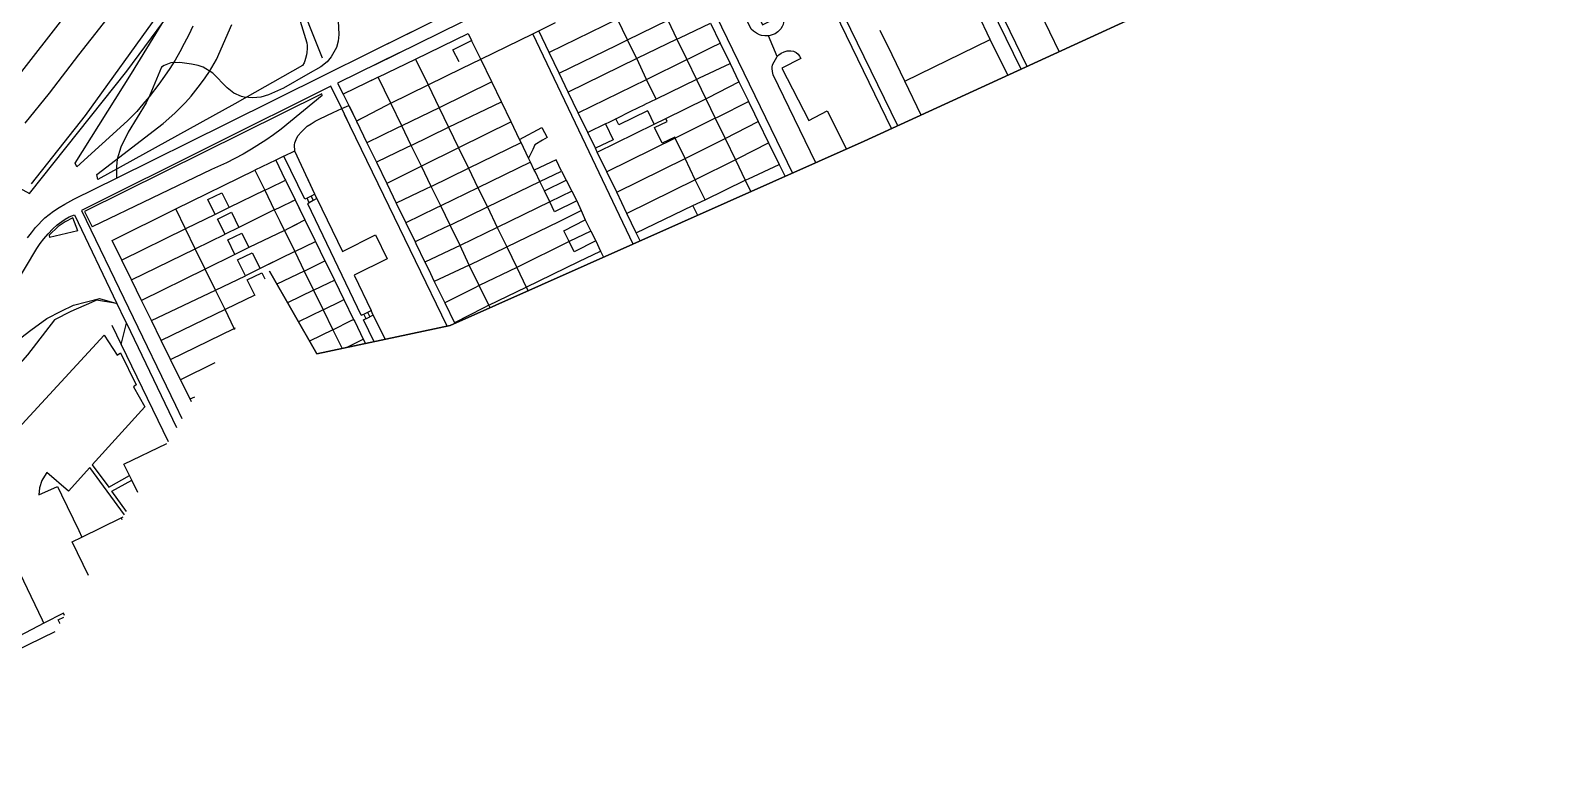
# Model space of a CAD drawing. Header units: millimetres. Extents: x 111502 to 977541, y 8702 to 1044108.
# Drawn here: x 972962.5 to 973292.2, y 472120 to 472278.5 of the extents above; entities that cross this region are included whole.
import ezdxf

# ---------------------------------------------------------------- set-up
doc = ezdxf.new("R2010")
doc.units = ezdxf.units.MM
doc.header["$LTSCALE"] = 0.25
doc.layers.add('X HVSS Site Background', color=8, linetype='Continuous')

# ---------------------------------------------------------------- blocks, each defined once
blk = doc.blocks.new('OS MAP')
at = {"layer": 'X HVSS Site Background'}
for points in [[(487211.37, 237050.05), (487239.17, 237009.13), (487121.99, 236903.53), (487084.15, 236872.41), (487028.6, 236844.33), (486923.62, 236796.11), (486834.51, 236756.44), (486805.82, 236750.34), (486795.65, 236768.15)], [(486795.65, 236768.15), (486805.82, 236750.34), (486834.51, 236756.44), (486923.62, 236796.11), (487028.6, 236844.33), (487084.15, 236872.41), (487121.99, 236903.53), (487239.17, 237009.13), (487211.37, 237050.05)], [(486832.85, 236896.26), (486831.9, 236896.15), (486829.5, 236895.65), (486827, 236895), (486824.55, 236894.2), (486822.6, 236893.45), (486820, 236892.3), (486817.55, 236890.95), (486816, 236890.1), (486813.3, 236888.35), (486810.7, 236886.45), (486809.95, 236885.85), (486807.55, 236883.8), (486805.3, 236881.6), (486803.55, 236879.7), (486801.95, 236877.75), (486800.3, 236875.7), (486798.8, 236873.55), (486781.35, 236849.85), (486771.15, 236836.1), (486765.2, 236828.25), (486754.6, 236814.65), (486748.25, 236806.45), (486743.05, 236800)], [(486678, 236736.85), (486685.1, 236744.5), (486700.05, 236761.05), (486715.15, 236778.35), (486726.6, 236791.8), (486733.3, 236800), (486742.4, 236811.1), (486759.05, 236832.5), (486770.4, 236847.9), (486776.85, 236856.75), (486798.15, 236884.7), (486799.95, 236886.9), (486801.9, 236889), (486803.95, 236891), (486804.85, 236891.75)], [(486810.46, 236822.02), (486810.62, 236819.05), (486810.45, 236817.63), (486810.08, 236816.28), (486808.97, 236814.21), (486808.08, 236813.2), (486806.69, 236812.11), (486803.89, 236810.51), (486798.67, 236807.48), (486795.45, 236806.04), (486793.79, 236805.6), (486792.1, 236805.4), (486790.22, 236805.54), (486789.62, 236805.69), (486787.99, 236806.46), (486786.57, 236807.61), (486783.45, 236810.71), (486781.43, 236812.04), (486780.31, 236812.4), (486778.92, 236812.69), (486776.37, 236813.04), (486774.47, 236812.92), (486772.98, 236812.36), (486772.47, 236812.01), (486769.93, 236806.03), (486769.12, 236804.37), (486765.29, 236798.03), (486763.68, 236794.8), (486762.93, 236792.24), (486762.74, 236790.69), (486762.74, 236788.18)], [(486930.8, 236799.41), (486903.45, 236855.6), (486929.65, 236868.35), (486932.5, 236862.6)], [(486958.62, 236812.19), (486935.4, 236860.04)], [(486792.55, 236853.5), (486771.7, 236823.45), (486756.05, 236801.65), (486744.4, 236786.9)], [(486702.14, 236746.7), (486708.4, 236753.16), (486716.48, 236762.34), (486723.54, 236771.93), (486726.91, 236775.9), (486728.37, 236777.56), (486732.75, 236783.39), (486734.48, 236785.2), (486735.71, 236786.12), (486736.69, 236786.63), (486737.73, 236786.94), (486738.83, 236787.03), (486740.34, 236786.78), (486741.01, 236786.53), (486744.04, 236784.84), (486765.02, 236811.17), (486793.95, 236850.4)], [(486807.1, 236813.95), (486801.25, 236828.55), (486794.7, 236848.75), (486793.95, 236850.4)], [(486905.1, 236849), (486891.4, 236842.05), (486901.7, 236821.15), (486905.75, 236823.1), (486905.95, 236822.55), (486906.1, 236822.3), (486906.2, 236821.95), (486906.2, 236821.65), (486906.15, 236821.2), (486905.95, 236820.8), (486905.65, 236820.3), (486905.25, 236819.85), (486905, 236819.6), (486904.45, 236819.2), (486903.8, 236818.95), (486903.35, 236818.85), (486903, 236818.75)], [(486905.1, 236849), (486929.44, 236798.78)], [(486957.33, 236811.59), (486939.55, 236848.05)], [(486903, 236818.75), (486902.25, 236818.75), (486901.5, 236818.85), (486901.05, 236819), (486900.4, 236819.3), (486899.8, 236819.75), (486899.25, 236820.2), (486887.78, 236844.02)], [(486754.2, 236790.6), (486753.85, 236791.4), (486766, 236810.65), (486775.85, 236826.85)], [(486798.45, 236834.35), (486803.7, 236817.25), (486803.75, 236816.65), (486803.75, 236816.05), (486803.7, 236815.2), (486803.65, 236814.7), (486803.45, 236813.85), (486803.3, 236813.4), (486803.1, 236812.95), (486802.8, 236812.4), (486788.25, 236804.1), (486758.75, 236787.85), (486758.5, 236788.95)], [(486880.1, 236843), (486879.1, 236842.5), (486818.26, 236812.48)], [(486821.03, 236817.06), (486870.21, 236841.46)], [(486882.92, 236841.59), (486889.3, 236828.15), (486900.05, 236805.9), (486908.18, 236789.24)], [(486758.5, 236788.95), (486772.8, 236799.9), (486775.3, 236802.1), (486776.45, 236803.25), (486777.6, 236804.45), (486778.8, 236805.8), (486779.85, 236807.1), (486780.85, 236808.4), (486781.85, 236809.75), (486782.75, 236811.1), (486784.3, 236813.7), (486787.6, 236821.2)], [(486779.2, 236820.85), (486778.3, 236818.95), (486777.35, 236817.1), (486776.4, 236815.3), (486775.35, 236813.5), (486774.25, 236811.75), (486773.1, 236810.05), (486771.9, 236808.35), (486769.8, 236805.65), (486768.45, 236804.05), (486767.1, 236802.5), (486765.1, 236800.45), (486754.2, 236790.6)], [(486950.7, 236818), (486948, 236823.6), (486945.45, 236828.85)], [(486961.35, 236823.9), (486965.51, 236815.35)], [(486853.6, 236819.85), (486857.2, 236821.6)], [(486870.55, 236822.35), (486855.85, 236815.15)], [(486872.7, 236817.9), (486870.55, 236822.35)], [(486872.7, 236817.9), (486881.35, 236822.1)], [(486881.35, 236822.1), (486883.3, 236818.05)], [(486883.3, 236818.05), (486883.94, 236818.35), (486890.55, 236821.45)], [(486890.55, 236821.45), (486892.6, 236817.2)], [(486762.74, 236788.18), (486786.5, 236799.9), (486807.7, 236810.45), (486826.25, 236819.65)], [(486827.1, 236813.75), (486838.43, 236819.24), (486839.15, 236817.75)], [(486836.45, 236813.15), (486835.1, 236815.75), (486839.15, 236817.75)], [(486841.1, 236813.75), (486839.15, 236817.75)], [(486841.1, 236813.75), (486852.3, 236819.2)], [(486852.3, 236819.2), (486853.6, 236819.85)], [(486873.89, 236773.97), (486861.5, 236800), (486852.3, 236819.2)], [(486855.85, 236815.15), (486853.6, 236819.85)], [(486857.95, 236810.75), (486870.35, 236816.76), (486872.7, 236817.9)], [(486874.65, 236813.85), (486874.26, 236814.65), (486872.7, 236817.9)], [(486883.3, 236818.05), (486874.65, 236813.85)], [(486883.3, 236818.05), (486885.45, 236813.65)], [(486890.68, 236816.24), (486892.6, 236817.2)], [(486892.6, 236817.2), (486894.75, 236812.8)], [(486904.85, 236814.3), (486903, 236818.75)], [(486932.3, 236809), (486929.6, 236814.65), (486927.05, 236819.9)], [(486932.3, 236809), (486950.7, 236818)], [(486954.46, 236810.28), (486950.7, 236818)], [(486823.54, 236815.08), (486810.3, 236808.55), (486811.5, 236806.19)], [(486819.05, 236809.85), (486827.1, 236813.75)], [(486827.1, 236813.75), (486829.8, 236808.2)], [(486829.8, 236808.2), (486837.15, 236811.81), (486841.1, 236813.75)], [(486843.5, 236808.85), (486841.1, 236813.75)], [(486857.95, 236810.75), (486855.85, 236815.15)], [(486874.65, 236813.85), (486859.95, 236806.65)], [(486876.8, 236809.4), (486874.65, 236813.85)], [(486876.8, 236809.4), (486885.45, 236813.65)], [(486885.45, 236813.65), (486886.09, 236813.96), (486890.68, 236816.24)], [(486885.45, 236813.65), (486887.5, 236809.4)], [(486913.17, 236791.46), (486904, 236810.4), (486903.85, 236811.1), (486903.8, 236811.75), (486903.8, 236812.05), (486903.9, 236812.55), (486904.85, 236814.3)], [(486904.85, 236814.3), (486905.25, 236814.7), (486905.7, 236815.05), (486906.35, 236815.35), (486907.05, 236815.55), (486907.8, 236815.55), (486908.4, 236815.45), (486908.95, 236815.2), (486909.4, 236814.85), (486909.7, 236814.4), (486909.95, 236813.9), (486905.85, 236811.8), (486911.65, 236800.55), (486915.65, 236802.65), (486919.78, 236794.4)], [(486819.05, 236809.85), (486820.98, 236810.79)], [(486859.95, 236806.65), (486857.95, 236810.75)], [(486887.5, 236809.4), (486888.13, 236809.7), (486894.75, 236812.8)], [(486894.75, 236812.8), (486896.65, 236808.9)], [(486811.2, 236803.1), (486808.9, 236807.9), (486783.25, 236795.2), (486755.2, 236781.2), (486775.45, 236739.3), (486776.82, 236736.48)], [(486819.05, 236809.85), (486811.5, 236806.19)], [(486819.05, 236809.85), (486815.69, 236808.22)], [(486819.67, 236808.57), (486819.05, 236809.85)], [(486821.75, 236804.25), (486819.05, 236809.85)], [(486821.75, 236804.25), (486829.8, 236808.2)], [(486829.8, 236808.2), (486832.15, 236803.3)], [(486843.5, 236808.85), (486832.15, 236803.3)], [(486845.55, 236804.6), (486843.5, 236808.85)], [(486862.1, 236802.2), (486876.8, 236809.4)], [(486878.85, 236805.15), (486876.8, 236809.4)], [(486887.5, 236809.4), (486878.85, 236805.15)], [(486887.5, 236809.4), (486889.55, 236805.2)], [(486889.55, 236805.2), (486890.09, 236805.48), (486896.65, 236808.9)], [(486896.65, 236808.9), (486898.6, 236804.85), (486898.71, 236804.63)], [(486935.84, 236801.72), (486932.3, 236809)], [(486807, 236805.95), (486806.95, 236806.3), (486755.9, 236781), (486757.5, 236777.7)], [(486807, 236805.95), (486798.2, 236798.7), (486796.55, 236797.45), (486794.85, 236796.3), (486791.8, 236794.35), (486790, 236793.3), (486788.2, 236792.35), (486786.4, 236791.45), (486783.2, 236790), (486757.5, 236777.7)], [(486811.2, 236803.1), (486812.75, 236803.75)], [(486811.5, 236806.19), (486812.75, 236803.75)], [(486812.75, 236803.75), (486814.35, 236800.4)], [(486821.75, 236804.25), (486820.69, 236803.7), (486814.35, 236800.4)], [(486824.15, 236799.4), (486821.75, 236804.25)], [(486834.2, 236799.1), (486845.55, 236804.6)], [(486847.65, 236800.25), (486845.55, 236804.6)], [(486862.1, 236802.2), (486859.95, 236806.65)], [(486878.85, 236805.15), (486876.42, 236803.96), (486876.36, 236803.93), (486873.35, 236802.45), (486870.23, 236800.92), (486870.17, 236800.9)], [(486880.9, 236800.95), (486889.55, 236805.2)], [(486889.55, 236805.2), (486891.55, 236801.05)], [(486891.55, 236801.05), (486892.18, 236801.37), (486898.71, 236804.63)], [(486898.71, 236804.63), (486900, 236801.95), (486900.8, 236800.35)], [(486801.1, 236793.99), (486801.1, 236794), (486801.05, 236795.25), (486801.15, 236795.8), (486801.2, 236795.9), (486801.45, 236796.65), (486801.85, 236797.3), (486802.45, 236798.05), (486803.1, 236798.7), (486803.8, 236799.3), (486804.6, 236799.85), (486805.5, 236800.4), (486806.5, 236800.9), (486809.4, 236802.25), (486811.2, 236803.1)], [(486813.55, 236798.28), (486811.2, 236803.1)], [(486833.89, 236756.31), (486820.3, 236784.4), (486811.82, 236801.82)], [(486812.85, 236803.53), (486814.35, 236800.4)], [(486815.02, 236800.75), (486814.35, 236800.4)], [(486832.15, 236803.3), (486824.15, 236799.4)], [(486832.15, 236803.3), (486834.2, 236799.1)], [(486864.15, 236797.95), (486862.1, 236802.2)], [(486867.97, 236799.82), (486868.89, 236800.27), (486870.17, 236800.9)], [(486878.41, 236799.74), (486877.09, 236802.45), (486877.01, 236802.62), (486870.81, 236799.59), (486870.17, 236800.9)], [(486878.41, 236799.74), (486880.9, 236800.95)], [(486882.95, 236796.75), (486882.84, 236796.97), (486880.15, 236795.66), (486878.5, 236799.04), (486881.19, 236800.35), (486880.9, 236800.95)], [(486891.55, 236801.05), (486882.95, 236796.75)], [(486891.55, 236801.05), (486893.7, 236796.65)], [(486814.35, 236800.4), (486814.56, 236799.97)], [(486814.35, 236800.4), (486816.63, 236795.73)], [(486824.15, 236799.4), (486823.07, 236798.87), (486816.63, 236795.73)], [(486826.15, 236795.2), (486824.15, 236799.4)], [(486826.15, 236795.2), (486834.2, 236799.1)], [(486834.2, 236799.1), (486836.35, 236794.65)], [(486847.65, 236800.25), (486836.35, 236794.65)], [(486849.48, 236796.49), (486847.65, 236800.25)], [(486849.48, 236796.49), (486854.24, 236799.07), (486855.42, 236796.88), (486854.4, 236796.33), (486852.75, 236795.29), (486852.3, 236794.3), (486851.4, 236792.45)], [(486867.97, 236799.82), (486864.15, 236797.95)], [(486865.76, 236794.58), (486864.15, 236797.95)], [(486867.97, 236799.82), (486869.59, 236796.4), (486865.76, 236794.58)], [(486866.15, 236793.75), (486878.41, 236799.74)], [(486893.7, 236796.65), (486900.8, 236800.35)], [(486900.8, 236800.35), (486903, 236795.75)], [(486798.75, 236792.85), (486801.1, 236793.99)], [(486805.45, 236784.7), (486801.11, 236793.98), (486801.1, 236793.99)], [(486816.63, 236795.73), (486818.66, 236791.57)], [(486826.15, 236795.2), (486825.06, 236794.67), (486818.66, 236791.57)], [(486828.35, 236790.7), (486826.15, 236795.2)], [(486836.35, 236794.65), (486828.35, 236790.7)], [(486836.35, 236794.65), (486838.5, 236790.3)], [(486838.5, 236790.3), (486849.8, 236795.85)], [(486849.8, 236795.85), (486849.48, 236796.49)], [(486851.4, 236792.45), (486849.8, 236795.85)], [(486866.15, 236793.75), (486865.76, 236794.58)], [(486882.95, 236796.75), (486868.25, 236789.5)], [(486885.05, 236792.4), (486882.95, 236796.75)], [(486885.05, 236792.4), (486893.7, 236796.65)], [(486893.7, 236796.65), (486895.9, 236792.1)], [(486895.9, 236792.1), (486896.52, 236792.42), (486903, 236795.75)], [(486903, 236795.75), (486905.3, 236791.1)], [(486797, 236792), (486792.55, 236789.85)], [(486798.75, 236792.85), (486797, 236792)], [(486797, 236792), (486799, 236787.95), (486799.11, 236787.73)], [(486803.74, 236783.82), (486803.3, 236783.6), (486798.75, 236792.85)], [(486818.66, 236791.57), (486820.9, 236787)], [(486828.35, 236790.7), (486827.23, 236790.14), (486820.9, 236787)], [(486830.45, 236786.35), (486828.35, 236790.7)], [(486851.8, 236791.6), (486840.5, 236786.1)], [(486851.8, 236791.6), (486851.4, 236792.45)], [(486852.63, 236789.9), (486851.8, 236791.6)], [(486858.49, 236789.67), (486857.3, 236792.09), (486852.63, 236789.9)], [(486868.25, 236789.5), (486866.15, 236793.75)], [(486870.35, 236785.15), (486885.05, 236792.4)], [(486887.25, 236787.8), (486885.05, 236792.4)], [(486895.9, 236792.1), (486887.25, 236787.8)], [(486895.9, 236792.1), (486898, 236787.7)], [(486898, 236787.7), (486898.7, 236788.02), (486905.3, 236791.1)], [(486905.3, 236791.1), (486906.56, 236788.52)], [(486743.6, 236775.3), (486744.5, 236776.4), (486745.35, 236777.5), (486747.35, 236779.6), (486748.3, 236780.35), (486749.2, 236781.05), (486750.45, 236781.85), (486751.65, 236782.55), (486753.55, 236783.65), (486762.74, 236788.18)], [(486775.5, 236781.55), (486792.55, 236789.85)], [(486792.55, 236789.85), (486794.65, 236785.55)], [(486794.65, 236785.55), (486795.58, 236786), (486799.11, 236787.73)], [(486799.11, 236787.73), (486801.18, 236783.49)], [(486805.45, 236784.7), (486803.72, 236788.41)], [(486830.45, 236786.35), (486838.5, 236790.3)], [(486838.5, 236790.3), (486840.5, 236786.1)], [(486842.55, 236781.95), (486853.85, 236787.4)], [(486853.85, 236787.4), (486852.87, 236789.41), (486852.63, 236789.9)], [(486853.85, 236787.4), (486858.49, 236789.67)], [(486854.85, 236785.4), (486853.85, 236787.4)], [(486854.85, 236785.4), (486859.5, 236787.7)], [(486858.49, 236789.67), (486859.5, 236787.7)], [(486859.5, 236787.7), (486860.7, 236785.35)], [(486870.35, 236785.15), (486868.25, 236789.5)], [(486887.25, 236787.8), (486872.55, 236780.55)], [(486889.35, 236783.5), (486887.25, 236787.8)], [(486889.35, 236783.5), (486898, 236787.7)], [(486898, 236787.7), (486899.21, 236785.24)], [(486784, 236780.35), (486782.4, 236783.55), (486785.45, 236785), (486787, 236781.8)], [(486794.65, 236785.55), (486787, 236781.8)], [(486794.65, 236785.55), (486796.7, 236781.3)], [(486803.74, 236783.82), (486803.3, 236783.6), (486802.18, 236785.87)], [(486805.45, 236784.7), (486804.65, 236784.29), (486803.74, 236783.82)], [(486805.45, 236784.7), (486804.65, 236784.29), (486803.74, 236783.82)], [(486804.65, 236784.29), (486804.9, 236783.72)], [(486804.65, 236784.29), (486805.06, 236783.33)], [(486805.46, 236784.67), (486805.45, 236784.7)], [(486805.85, 236783.8), (486805.45, 236784.7)], [(486820.9, 236787), (486822.9, 236782.8)], [(486830.45, 236786.35), (486829.23, 236785.77), (486822.9, 236782.8)], [(486832.5, 236782.2), (486830.45, 236786.35)], [(486840.5, 236786.1), (486832.5, 236782.2)], [(486840.5, 236786.1), (486842.55, 236781.95)], [(486855.95, 236783.05), (486854.85, 236785.4)], [(486860.7, 236785.35), (486855.95, 236783.05)], [(486860.7, 236785.35), (486861.75, 236783.25)], [(486872.55, 236780.55), (486870.35, 236785.15)], [(486763.9, 236770.5), (486761.8, 236774.75), (486775.5, 236781.55)], [(486777.6, 236777.25), (486775.5, 236781.55)], [(486787, 236781.8), (486784, 236780.35)], [(486786.1, 236776.1), (486784.5, 236779.35), (486787.5, 236780.8), (486789.05, 236777.55)], [(486796.7, 236781.3), (486789.05, 236777.55)], [(486796.7, 236781.3), (486797.65, 236781.76), (486801.18, 236783.49)], [(486796.7, 236781.3), (486798.9, 236776.9)], [(486800.56, 236783.19), (486801.18, 236783.49)], [(486800.98, 236783.89), (486801.18, 236783.49)], [(486801.18, 236783.49), (486802.8, 236780.18)], [(486801.18, 236783.49), (486803.3, 236779.15)], [(486804.23, 236782.84), (486803.74, 236783.82)], [(486804.23, 236782.84), (486803.74, 236783.82)], [(486804.23, 236782.84), (486803.9, 236782.65)], [(486804.23, 236782.84), (486803.9, 236782.65)], [(486804.06, 236782.31), (486803.9, 236782.65)], [(486815.4, 236758.65), (486803.9, 236782.65)], [(486805.85, 236783.8), (486805.06, 236783.33), (486804.23, 236782.84)], [(486804.45, 236782.97), (486804.23, 236782.84)], [(486805.85, 236783.8), (486811.35, 236772.4), (486818.5, 236775.95), (486821, 236770.8), (486813.9, 236767.3), (486817.55, 236759.7)], [(486822.9, 236782.8), (486825, 236778.55)], [(486832.5, 236782.2), (486831.45, 236781.69), (486825, 236778.55)], [(486834.5, 236778.05), (486832.5, 236782.2)], [(486834.5, 236778.05), (486842.55, 236781.95)], [(486842.55, 236781.95), (486844.65, 236777.55)], [(486855.95, 236783.05), (486844.65, 236777.55)], [(486846.7, 236773.4), (486857.95, 236778.85), (486862.69, 236781.17)], [(486861.75, 236783.25), (486856.95, 236780.9), (486855.95, 236783.05)], [(486861.75, 236783.25), (486862.69, 236781.17)], [(486862.69, 236781.17), (486863.6, 236779.15)], [(486874.55, 236776.4), (486886.76, 236782.26)], [(486886.76, 236782.26), (486889.35, 236783.5)], [(486887.78, 236780.15), (486886.76, 236782.26)], [(486727.35, 236743.18), (486732.4, 236751.15), (486740.5, 236764.45), (486745.65, 236773.05), (486746.35, 236774.1), (486747.1, 236775.1), (486748.05, 236776.2), (486749.05, 236777.25), (486750, 236778.1), (486751, 236778.85), (486751.75, 236779.35), (486752.55, 236779.85), (486753.7, 236780.25), (486762.84, 236761.21)], [(486754.45, 236776.8), (486753.4, 236779.6), (486751.7, 236778.75), (486750.2, 236777.75), (486748.3, 236775.9), (486748.35, 236775.35)], [(486784, 236780.35), (486777.6, 236777.25)], [(486789.05, 236777.55), (486786.1, 236776.1)], [(486797.93, 236778.84), (486798.9, 236776.9)], [(486798.9, 236776.9), (486799.86, 236777.39), (486803.3, 236779.15)], [(486798.9, 236776.9), (486799.86, 236777.39), (486801.69, 236778.33)], [(486803.3, 236779.15), (486805.4, 236774.8), (486805.54, 236774.52)], [(486825, 236778.55), (486827, 236774.42)], [(486834.5, 236778.05), (486833.26, 236777.45), (486827, 236774.42)], [(486836.65, 236773.65), (486834.5, 236778.05)], [(486844.65, 236777.55), (486836.65, 236773.65)], [(486844.65, 236777.55), (486846.7, 236773.4)], [(486860.15, 236774.5), (486859, 236776.85), (486863.6, 236779.15)], [(486863.6, 236779.15), (486864.8, 236776.75)], [(486874.55, 236776.4), (486872.55, 236780.55)], [(486754.45, 236776.8), (486748.35, 236775.35)], [(486777.6, 236777.25), (486763.9, 236770.5)], [(486779.7, 236772.95), (486777.6, 236777.25)], [(486779.7, 236772.95), (486786.1, 236776.1)], [(486788.25, 236771.75), (486786.7, 236774.85), (486789.7, 236776.3), (486791.2, 236773.2)], [(486798.9, 236776.9), (486791.2, 236773.2)], [(486798.9, 236776.9), (486795.89, 236775.45)], [(486798.9, 236776.9), (486799.77, 236775.1)], [(486798.9, 236776.9), (486801.1, 236772.35)], [(486801.1, 236772.35), (486805.54, 236774.52)], [(486805.54, 236774.52), (486807.6, 236770.35)], [(486827, 236774.42), (486827.15, 236774.1), (486829.1, 236770.05)], [(486860.15, 236774.5), (486848.85, 236768.95)], [(486864.8, 236776.75), (486860.15, 236774.5)], [(486865.85, 236774.65), (486861.2, 236772.3), (486860.15, 236774.5)], [(486864.8, 236776.75), (486865.85, 236774.65)], [(486865.85, 236774.65), (486866.9, 236772.47)], [(486875.4, 236774.64), (486874.55, 236776.4)], [(486766, 236766.25), (486779.7, 236772.95)], [(486781.85, 236768.6), (486779.7, 236772.95)], [(486788.25, 236771.75), (486781.85, 236768.6)], [(486791.2, 236773.2), (486788.25, 236771.75)], [(486790.5, 236767.15), (486788.8, 236770.55), (486791.95, 236772.05), (486793.65, 236768.7)], [(486801.1, 236772.35), (486794.97, 236769.34)], [(486801.1, 236772.35), (486803.15, 236768.15)], [(486836.65, 236773.65), (486835.63, 236773.16), (486829.1, 236770.05)], [(486838.65, 236769.45), (486836.65, 236773.65)], [(486838.65, 236769.45), (486846.7, 236773.4)], [(486846.7, 236773.4), (486848.85, 236768.95)], [(486850.9, 236764.7), (486862.2, 236770.2), (486866.9, 236772.47)], [(486866.9, 236772.47), (486867.54, 236771.14)], [(486766, 236766.25), (486763.9, 236770.5)], [(486781.85, 236768.6), (486768.15, 236761.85)], [(486784.05, 236764.05), (486781.85, 236768.6)], [(486793.65, 236768.7), (486790.5, 236767.15)], [(486792.55, 236763), (486790.9, 236766.25), (486794, 236767.75), (486794.64, 236766.46)], [(486796.92, 236770.3), (486793.65, 236768.7)], [(486803.15, 236768.15), (486797.27, 236765.31)], [(486803.15, 236768.15), (486807.6, 236770.35)], [(486803.15, 236768.15), (486805.15, 236764.05)], [(486807.6, 236770.35), (486809.55, 236766.45), (486809.66, 236766.22)], [(486829.1, 236770.05), (486829.85, 236768.55), (486831.1, 236765.95)], [(486838.65, 236769.45), (486837.56, 236768.94), (486831.1, 236765.95)], [(486840.8, 236765.05), (486838.65, 236769.45)], [(486848.85, 236768.95), (486840.8, 236765.05)], [(486848.85, 236768.95), (486850.9, 236764.7)], [(486768.15, 236761.85), (486766, 236766.25)], [(486784.05, 236764.05), (486790.5, 236767.15)], [(486805.15, 236764.05), (486808.43, 236765.63)], [(486808.43, 236765.63), (486809.66, 236766.22)], [(486809.66, 236766.22), (486811.68, 236762.04)], [(486831.1, 236765.95), (486833.4, 236761.35)], [(486840.8, 236765.05), (486839.71, 236764.51), (486833.4, 236761.35)], [(486842.85, 236760.8), (486840.8, 236765.05)], [(486842.85, 236760.8), (486850.9, 236764.7)], [(486850.9, 236764.7), (486851.29, 236763.91)], [(486762.84, 236761.21), (486758.45, 236761.87), (486757.38, 236761.4), (486752.97, 236759.46), (486749.41, 236757.66), (486743.62, 236750.18), (486738.83, 236744.67), (486730.42, 236735.92), (486729.55, 236731.52), (486729.53, 236728.3), (486728.97, 236722.84), (486728.88, 236712.31), (486732.47, 236703.32), (486734.21, 236698.52), (486731.29, 236693.78), (486726.56, 236689.16), (486723.74, 236682.92), (486722.53, 236676.57), (486722.32, 236672.1), (486725.53, 236664.73), (486726.75, 236661.41)], [(486727.35, 236743.18), (486730.63, 236745.31), (486734.66, 236747.98), (486737.47, 236750.26), (486741.23, 236753.1), (486744.3, 236755.47), (486747.75, 236757.93), (486750.88, 236759.57), (486753.51, 236760.81), (486759.11, 236762.23), (486762.84, 236761.21)], [(486762.84, 236761.21), (486764.5, 236757.75), (486764.89, 236756.93)], [(486770.3, 236757.5), (486768.15, 236761.85)], [(486770.3, 236757.5), (486784.05, 236764.05)], [(486786.1, 236759.9), (486784.05, 236764.05)], [(486792.55, 236763), (486786.1, 236759.9)], [(486792.6, 236763.02), (486792.55, 236763)], [(486805.15, 236764.05), (486799.53, 236761.35)], [(486805.15, 236764.05), (486807.2, 236759.85)], [(486807.2, 236759.85), (486811.17, 236761.79)], [(486811.17, 236761.79), (486811.68, 236762.04)], [(486811.68, 236762.04), (486813.75, 236757.75)], [(486833.4, 236761.35), (486835.45, 236757.05)], [(486786.1, 236759.9), (486772.4, 236753.2)], [(486788.1, 236755.8), (486786.1, 236759.9)], [(486807.2, 236759.85), (486801.88, 236757.24)], [(486807.2, 236759.85), (486809.3, 236755.55)], [(486813.27, 236757.51), (486813.75, 236757.75)], [(486813.75, 236757.75), (486814, 236757.3), (486815.85, 236753.5)], [(486815.4, 236758.65), (486815.94, 236758.92)], [(486816.44, 236757.92), (486815.9, 236757.65)], [(486818.17, 236752.97), (486815.9, 236757.65)], [(486815.94, 236758.92), (486817.55, 236759.7)], [(486816.44, 236757.92), (486815.94, 236758.92)], [(486818, 236758.7), (486816.44, 236757.92)], [(486816.75, 236759.35), (486817.25, 236758.3)], [(486818, 236758.7), (486817.55, 236759.7)], [(486818, 236758.7), (486820.56, 236753.47)], [(486842.85, 236760.8), (486841.74, 236760.24), (486835.45, 236757.05)], [(486843.11, 236760.27), (486842.85, 236760.8)], [(486747.15, 236692.4), (486746.82, 236693.08), (486736.32, 236714.93), (486741.12, 236717.28), (486739.47, 236720.09), (486737.97, 236721.63), (486738.24, 236730.62), (486760.11, 236754.35), (486762.93, 236750.04), (486763.63, 236750.55), (486767, 236743.67), (486766.41, 236743.27), (486768.84, 236738.93), (486757.56, 236726.51), (486761.1, 236721.69), (486765.57, 236724.16)], [(486761.75, 236756.5), (486763.75, 236752.38)], [(486763.75, 236752.38), (486764.89, 236756.93)], [(486764.89, 236756.93), (486775.67, 236734.54)], [(486772.4, 236753.2), (486770.3, 236757.5)], [(486774.4, 236749.15), (486788.1, 236755.8)], [(486788.1, 236755.8), (486788.39, 236755.94)], [(486788.19, 236755.61), (486788.1, 236755.8)], [(486809.3, 236755.55), (486804.25, 236753.09)], [(486809.3, 236755.55), (486813.27, 236757.51)], [(486809.3, 236755.55), (486811.3, 236751.5)], [(486828.46, 236755.15), (486828.55, 236755.2), (486828.56, 236755.18)], [(486835.45, 236757.05), (486835.53, 236756.89)], [(486763.75, 236752.38), (486773.87, 236731.51)], [(486774.4, 236749.15), (486772.4, 236753.2)], [(486812.2, 236751.7), (486815.4, 236753.28)], [(486815.4, 236753.28), (486815.85, 236753.5)], [(486815.85, 236753.5), (486816.3, 236752.57)], [(486776.55, 236744.8), (486774.4, 236749.15)], [(486783.92, 236748.42), (486776.55, 236744.8)], [(486778.6, 236740.65), (486776.55, 236744.8)], [(486778.6, 236740.65), (486779.58, 236741.13)], [(486778.92, 236740), (486778.6, 236740.65)], [(486765.57, 236724.16), (486764.37, 236726.65), (486773.62, 236731.1)], [(486764.48, 236715.71), (486756.99, 236725.88), (486752.41, 236720.84), (486747.81, 236724.81), (486747.3, 236724.08), (486746.7, 236723.13), (486746.21, 236721.51), (486746.05, 236720.04), (486750.05, 236721.83), (486750.91, 236720.06)], [(486764.94, 236716.48), (486761.73, 236720.83), (486766.03, 236723.2)], [(486766.03, 236723.2), (486765.57, 236724.16)], [(486767.33, 236720.5), (486766.03, 236723.2)], [(486750.91, 236720.06), (486754.65, 236712.35), (486755.3, 236710.95)], [(486755.3, 236710.95), (486763.75, 236715.05)], [(486763.75, 236715.05), (486764.22, 236715.28)], [(486763.75, 236715.05), (486763.9, 236714.74)], [(486756.72, 236702.66), (486753.2, 236709.95), (486755.3, 236710.95)], [(486747.15, 236692.4), (486733.58, 236685.32), (486732.09, 236684.54), (486731.87, 236683.11), (486731.7, 236681.98), (486730.12, 236671.64), (486732.31, 236665.6), (486732.65, 236664.66), (486726.75, 236661.41)], [(486751.6, 236694.04), (486751.36, 236694.6), (486747.15, 236692.4)], [(486750.59, 236692.34), (486750.55, 236692.45), (486750.23, 236693.13), (486751.4, 236693.7)], [(486737.95, 236685), (486749.58, 236690.63)]]:
    blk.add_lwpolyline(points, dxfattribs=at)

msp = doc.modelspace()

# ---------------------------------------------------------------- block references
at = {"lineweight": 0}
msp.add_blockref('OS MAP', (486218.2, 235458.61), dxfattribs=at)

doc.saveas('drawing.dxf')
